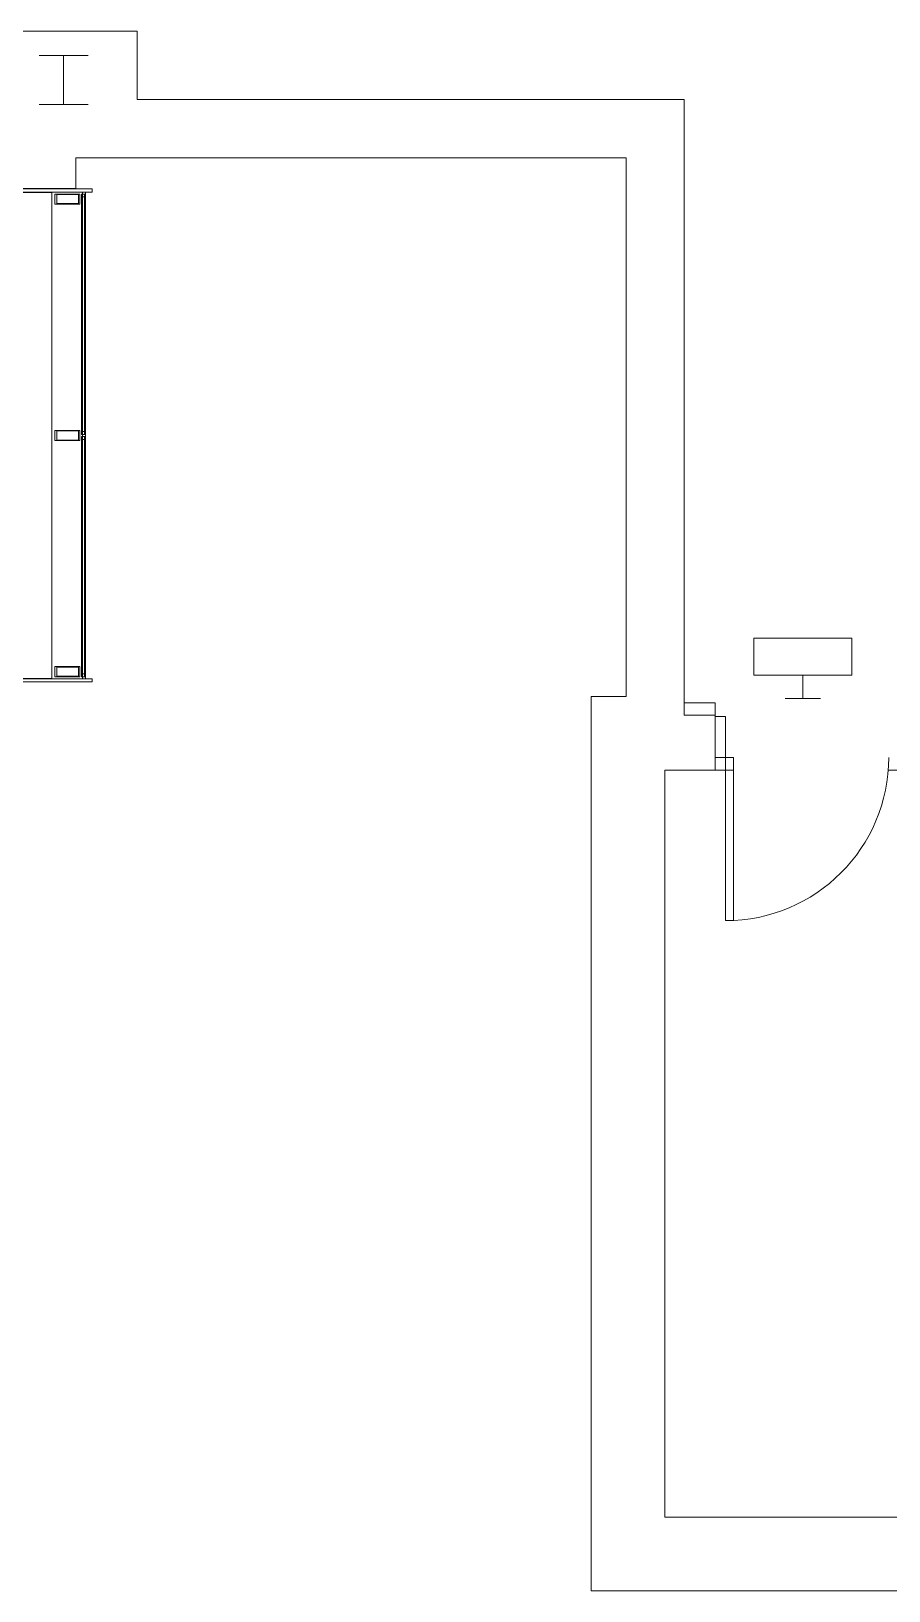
# Model space of a CAD drawing. Header units: inches. Extents: x -31774 to -27465, y 9140 to 11717.
# Drawn here: x -31007 to -30796.9, y 9300.5 to 9682.5 of the extents above; entities that cross this region are included whole.
import ezdxf

# ---------------------------------------------------------------- set-up
doc = ezdxf.new("R2010")
doc.units = ezdxf.units.IN
doc.header["$LTSCALE"] = 0.88
doc.header["$MEASUREMENT"] = 0
doc.header["$PDMODE"] = 1
doc.header["$PDSIZE"] = -2
doc.layers.get('0').update_dxf_attribs({"lineweight": 18})
for name, color, linetype, lineweight in [('00-A+P Awall Full 2nd Level', 8, 'Continuous', 18), ('A-GLAZ-FRAM', 5, 'Continuous', 18), ('A-GLAZ-MULL', 6, 'Continuous', 18), ('A-GLAZING', 5, 'Continuous', 18), ('A-WALL-FULL', 8, 'Continuous', 18), ('S-COLS-STEL-01', 1, 'Continuous', 18), ('S-COLS-STEL-02', 1, 'Continuous', 18), ('S-COLS-STEL-03', 1, 'Continuous', 18), ('S-COLS-STEL-05', 8, 'Continuous', 18), ('S-COLS-STEL-M', 8, 'Continuous', 18)]:
    doc.layers.add(name, color=color, linetype=linetype, lineweight=lineweight)

# ---------------------------------------------------------------- blocks, each defined once
blk = doc.blocks.new('Group-1')
for p, q in [((0, 0), (1.94, 0)), ((0, 0), (0, -40)), ((1.94, -39.95), (1.94, 0))]:
    blk.add_line(p, q)
blk.add_arc((0, 0), 40, 270, 0)
blk = doc.blocks.new('AD05A_Sc1')
at = {"layer": 'A-WALL-FULL'}
blk.add_blockref('Group-1', (0, 0), dxfattribs=at)
blk = doc.blocks.new('W12XP')
for p, q in [((-6, 6), (6, 6)), ((0, -6), (0, 6)), ((-6, -6), (6, -6))]:
    blk.add_line(p, q)
at = {"linetype": 'Continuous', "lineweight": 5}
for p in [(0, 11), (-7.5, 0), (7.5, 0), (0, -11)]:
    blk.add_point(p, dxfattribs=at)

msp = doc.modelspace()

# ---------------------------------------------------------------- linework, layer by layer
at = {"layer": '00-A+P Awall Full 2nd Level'}
for p, q in [((-30869.8, 9519.53), (-30869.8, 9300.51)), ((-30869.8, 9519.53), (-30861.3, 9519.53)), ((-30839.42, 9518.03), (-30847.05, 9518.03)), ((-30847.05, 9515.03), (-30839.42, 9515.03)), ((-30851.8, 9501.51), (-30851.8, 9318.51)), ((-30834.98, 9501.51), (-30851.8, 9501.51)), ((-30475.05, 9501.51), (-30797.05, 9501.51)), ((-30475.05, 9318.51), (-30851.8, 9318.51)), ((-30457.05, 9300.51), (-30869.8, 9300.51))]:
    msp.add_line(p, q, dxfattribs=at)
at = {"layer": 'A-GLAZ-FRAM', "linetype": 'Continuous'}
for points in [[(-31010.29, 9643.88), (-31010.29, 9647.01), (-31011.04, 9647.01), (-31011.04, 9640.01), (-31010.29, 9640.01), (-31010.29, 9643.13), (-30992.04, 9643.13), (-30992.04, 9643.88)], [(-30992.04, 9523.13), (-30992.04, 9523.88), (-31010.29, 9523.88), (-31010.29, 9523.13), (-30992.04, 9523.13)]]:
    msp.add_lwpolyline(points, close=True, dxfattribs=at)
at = {"layer": 'A-GLAZ-MULL', "linetype": 'Continuous'}
for points in [[(-31001.92, 9524), (-31010.04, 9524), (-31010.04, 9643.01), (-31001.92, 9643.01)], [(-30995.07, 9642.63), (-31001.19, 9642.63), (-31001.19, 9640.13), (-30995.07, 9640.13)], [(-30995.38, 9642.5), (-31000.75, 9642.5), (-31000.75, 9640.33), (-30995.38, 9640.33)], [(-30995.07, 9582.26), (-31001.19, 9582.26), (-31001.19, 9584.76), (-30995.07, 9584.76)], [(-30995.38, 9584.62), (-31000.75, 9584.62), (-31000.75, 9582.39), (-30995.38, 9582.39)], [(-30995.07, 9524.38), (-31001.19, 9524.38), (-31001.19, 9526.88), (-30995.07, 9526.88)], [(-30995.38, 9526.74), (-31000.75, 9526.74), (-31000.75, 9524.51), (-30995.38, 9524.51)]]:
    msp.add_lwpolyline(points, close=True, dxfattribs=at)
at = {"layer": 'A-GLAZING', "linetype": 'Continuous'}
for points in [[(-30994.44, 9642.63), (-30994.69, 9642.63), (-30994.69, 9583.76), (-30994.44, 9583.76)], [(-30993.69, 9643.13), (-30994.44, 9643.13), (-30994.44, 9642.63), (-30993.69, 9642.63)], [(-30993.94, 9641.92), (-30994.44, 9641.92), (-30994.44, 9642.63), (-30993.94, 9642.63)], [(-30993.69, 9583.76), (-30993.94, 9583.76), (-30993.94, 9642.63), (-30993.69, 9642.63)], [(-30994.44, 9583.26), (-30994.69, 9583.26), (-30994.69, 9524.38), (-30994.44, 9524.38)], [(-30993.94, 9584.47), (-30994.44, 9584.47), (-30994.44, 9583.76), (-30993.94, 9583.76)], [(-30993.69, 9583.76), (-30994.44, 9583.76), (-30994.44, 9583.26), (-30993.69, 9583.26)], [(-30993.94, 9582.54), (-30994.44, 9582.54), (-30994.44, 9583.26), (-30993.94, 9583.26)], [(-30993.69, 9524.38), (-30993.94, 9524.38), (-30993.94, 9583.26), (-30993.69, 9583.26)], [(-30994.44, 9525.09), (-30993.94, 9525.09), (-30993.94, 9524.38), (-30994.44, 9524.38)], [(-30993.69, 9523.88), (-30994.44, 9523.88), (-30994.44, 9524.38), (-30993.69, 9524.38)]]:
    msp.add_lwpolyline(points, close=True, dxfattribs=at)
at = {"layer": 'A-WALL-FULL'}
for p, q in [((-30981.04, 9682.53), (-31009.79, 9682.53)), ((-30981.04, 9665.78), (-30981.04, 9682.53)), ((-30847.05, 9665.78), (-30981.04, 9665.78)), ((-30847.05, 9665.78), (-30847.05, 9515.03)), ((-30861.3, 9651.53), (-30996.05, 9651.53)), ((-30996.05, 9651.53), (-30996.05, 9644.03)), ((-30861.3, 9519.53), (-30861.3, 9651.53)), ((-30996.05, 9644.03), (-31009.8, 9644.03)), ((-30805.99, 9533.82), (-30829.99, 9533.82)), ((-30829.99, 9533.82), (-30829.99, 9524.82)), ((-30805.99, 9524.82), (-30805.99, 9533.82)), ((-30805.99, 9524.82), (-30829.99, 9524.82)), ((-30817.99, 9524.82), (-30817.99, 9519.06)), ((-30839.42, 9501.51), (-30839.42, 9518.03)), ((-30822.31, 9519.06), (-30813.67, 9519.06))]:
    msp.add_line(p, q, dxfattribs=at)
msp.add_lwpolyline([(-30839.42, 9504.66), (-30839.42, 9514.66), (-30836.93, 9514.66), (-30836.93, 9504.66)], close=True, dxfattribs=at)

# ---------------------------------------------------------------- block references
msp.add_blockref('AD05A_Sc1', (-30836.93, 9504.66), dxfattribs=at)
at = {"layer": 'S-COLS-STEL-01', "rotation": 180}
msp.add_blockref('W12XP', (-30999.05, 9670.55), dxfattribs=at)
at = {"layer": 'S-COLS-STEL-02', "rotation": 180}
msp.add_blockref('W12XP', (-30999.05, 9670.55), dxfattribs=at)
at = {"layer": 'S-COLS-STEL-03', "rotation": 180}
msp.add_blockref('W12XP', (-30999.05, 9670.55), dxfattribs=at)
at = {"layer": 'S-COLS-STEL-05', "rotation": 180}
msp.add_blockref('W12XP', (-30999.05, 9670.55), dxfattribs=at)
at = {"layer": 'S-COLS-STEL-M', "rotation": 180}
msp.add_blockref('W12XP', (-30999.05, 9670.55), dxfattribs=at)

doc.saveas('drawing.dxf')
